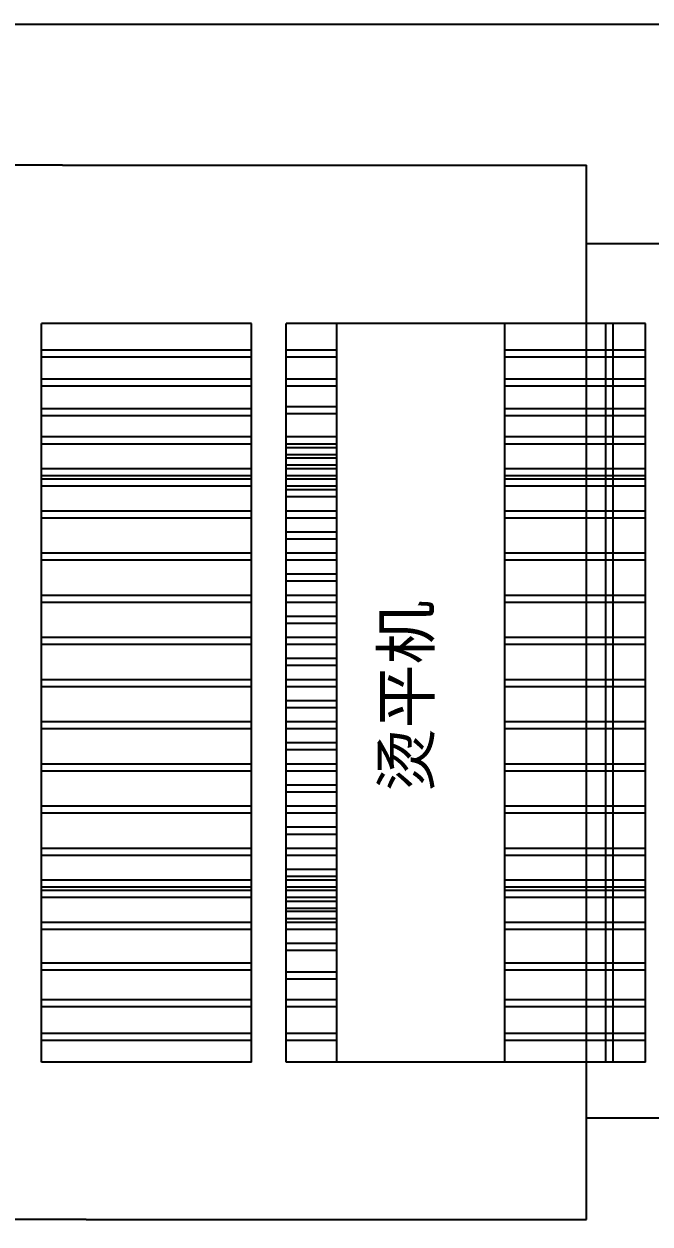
# Model space of a CAD drawing. Header units: millimetres. Extents: x 8553 to 64453, y 11523 to 72084.
# Drawn here: x 47535 to 49673, y 13642 to 17740 of the extents above; entities that cross this region are included whole.
import ezdxf

# ---------------------------------------------------------------- set-up
doc = ezdxf.new("R2010")
doc.units = ezdxf.units.MM
for name, color, linetype in [('green', 122, 'Continuous'), ('grey', 254, 'Continuous'), ('tube_steam', 140, 'Continuous'), ('tube_useless_steam', 154, 'Continuous')]:
    doc.layers.add(name, color=color, linetype=linetype)
doc.styles.get("Standard").update_dxf_attribs({"font": 'arial.ttf', "height": 150})

msp = doc.modelspace()

# ---------------------------------------------------------------- linework, layer by layer
at = {"layer": 'green'}
msp.add_lwpolyline([(42148.115, 13239.898), (42148.115, 17739.898), (51558.115, 17739.898), (51558.115, 13239.898)], close=True, dxfattribs=at)
at = {"layer": 'grey'}
for p, q in [((47667.136, 17257.987), (45641.08, 17257.987)), ((47667.136, 17257.987), (49456.39, 17257.987)), ((49456.39, 13657.987), (49456.39, 17257.987)), ((47594.82, 14195.187), (47594.82, 16716.787)), ((48311.925, 16716.787), (47594.82, 16716.787)), ((48311.925, 14195.187), (48311.925, 16716.787)), ((48430.727, 14195.187), (48430.727, 16716.787)), ((49177.412, 16716.787), (48430.727, 16716.787)), ((48603.19, 14195.187), (48603.19, 16716.787)), ((49177.412, 14195.187), (49177.412, 16716.787)), ((49657.412, 16716.787), (49177.412, 16716.787)), ((49522.941, 14195.187), (49522.941, 16716.787)), ((49546.941, 14195.187), (49546.941, 16716.787)), ((49657.412, 14195.187), (49657.412, 16716.787)), ((48311.925, 16626.711), (47594.82, 16626.711)), ((48311.925, 16602.711), (47594.82, 16602.711)), ((48603.19, 16626.711), (48430.727, 16626.711)), ((48603.19, 16602.711), (48430.727, 16602.711)), ((49657.412, 16626.711), (49177.412, 16626.711)), ((49657.412, 16602.711), (49177.412, 16602.711)), ((49177.412, 14315.187), (49177.412, 16596.787)), ((48311.925, 16527.237), (47594.82, 16527.237)), ((48603.19, 16527.237), (48430.727, 16527.237)), ((49657.412, 16527.237), (49177.412, 16527.237)), ((48311.925, 16503.237), (47594.82, 16503.237)), ((48603.19, 16503.237), (48430.727, 16503.237)), ((49657.412, 16503.237), (49177.412, 16503.237)), ((48603.19, 16432.773), (48430.727, 16432.773)), ((48311.925, 16425.403), (47594.82, 16425.403)), ((48311.925, 16401.403), (47594.82, 16401.403)), ((48603.19, 16408.773), (48430.727, 16408.773)), ((49657.412, 16425.403), (49177.412, 16425.403)), ((49657.412, 16401.403), (49177.412, 16401.403)), ((48311.925, 16329.781), (47594.82, 16329.781)), ((48603.19, 16329.781), (48430.727, 16329.781)), ((49657.412, 16329.781), (49177.412, 16329.781)), ((48311.925, 16305.781), (47594.82, 16305.781)), ((48603.19, 16305.781), (48430.727, 16305.781)), ((48603.19, 16292.981), (48430.727, 16292.981)), ((48603.19, 16268.981), (48430.727, 16268.981)), ((49657.412, 16305.781), (49177.412, 16305.781)), ((48603.19, 16257.781), (48430.727, 16257.781)), ((48603.19, 16233.781), (48430.727, 16233.781)), ((48311.925, 16220.981), (47594.82, 16220.981)), ((48311.925, 16220.981), (47594.82, 16220.981)), ((48311.925, 16220.981), (47594.82, 16220.981)), ((48311.925, 16220.981), (47594.82, 16220.981)), ((48311.925, 16196.981), (47594.82, 16196.981)), ((48311.925, 16196.981), (47594.82, 16196.981)), ((48311.925, 16196.981), (47594.82, 16196.981)), ((48311.925, 16196.981), (47594.82, 16196.981)), ((48311.925, 16185.781), (47594.82, 16185.781)), ((48311.925, 16185.781), (47594.82, 16185.781)), ((48311.925, 16185.781), (47594.82, 16185.781)), ((48603.19, 16220.981), (48430.727, 16220.981)), ((48603.19, 16196.981), (48430.727, 16196.981)), ((48603.19, 16185.781), (48430.727, 16185.781)), ((49657.412, 16220.981), (49177.412, 16220.981)), ((49657.412, 16220.981), (49177.412, 16220.981)), ((49657.412, 16220.981), (49177.412, 16220.981)), ((49657.412, 16220.981), (49177.412, 16220.981)), ((49657.412, 16196.981), (49177.412, 16196.981)), ((49657.412, 16196.981), (49177.412, 16196.981)), ((49657.412, 16196.981), (49177.412, 16196.981)), ((49657.412, 16196.981), (49177.412, 16196.981)), ((49657.412, 16185.781), (49177.412, 16185.781)), ((49657.412, 16185.781), (49177.412, 16185.781)), ((49657.412, 16185.781), (49177.412, 16185.781)), ((48311.925, 16161.781), (47594.82, 16161.781)), ((48311.925, 16161.781), (47594.82, 16161.781)), ((48311.925, 16161.781), (47594.82, 16161.781)), ((48603.19, 16161.781), (48430.727, 16161.781)), ((48603.19, 16148.981), (48430.727, 16148.981)), ((49657.412, 16161.781), (49177.412, 16161.781)), ((49657.412, 16161.781), (49177.412, 16161.781)), ((49657.412, 16161.781), (49177.412, 16161.781)), ((48603.19, 16124.981), (48430.727, 16124.981)), ((48311.925, 16076.981), (47594.82, 16076.981)), ((48311.925, 16076.981), (47594.82, 16076.981)), ((48311.925, 16076.981), (47594.82, 16076.981)), ((48603.19, 16076.981), (48430.727, 16076.981)), ((49657.412, 16076.981), (49177.412, 16076.981)), ((49657.412, 16076.981), (49177.412, 16076.981)), ((49657.412, 16076.981), (49177.412, 16076.981)), ((48311.925, 16052.981), (47594.82, 16052.981)), ((48311.925, 16052.981), (47594.82, 16052.981)), ((48311.925, 16052.981), (47594.82, 16052.981)), ((48603.19, 16052.981), (48430.727, 16052.981)), ((49657.412, 16052.981), (49177.412, 16052.981)), ((49657.412, 16052.981), (49177.412, 16052.981)), ((49657.412, 16052.981), (49177.412, 16052.981)), ((48603.19, 16004.981), (48430.727, 16004.981)), ((48603.19, 15980.981), (48430.727, 15980.981)), ((48311.925, 15932.981), (47594.82, 15932.981)), ((48311.925, 15908.981), (47594.82, 15908.981)), ((48603.19, 15932.981), (48430.727, 15932.981)), ((48603.19, 15908.981), (48430.727, 15908.981)), ((49657.412, 15932.981), (49177.412, 15932.981)), ((49657.412, 15908.981), (49177.412, 15908.981)), ((48603.19, 15860.981), (48430.727, 15860.981)), ((48603.19, 15836.981), (48430.727, 15836.981)), ((48311.925, 15788.981), (47594.82, 15788.981)), ((48311.925, 15788.981), (47594.82, 15788.981)), ((48311.925, 15788.981), (47594.82, 15788.981)), ((48603.19, 15788.981), (48430.727, 15788.981)), ((49657.412, 15788.981), (49177.412, 15788.981)), ((49657.412, 15788.981), (49177.412, 15788.981)), ((49657.412, 15788.981), (49177.412, 15788.981)), ((48311.925, 15764.981), (47594.82, 15764.981)), ((48311.925, 15764.981), (47594.82, 15764.981)), ((48311.925, 15764.981), (47594.82, 15764.981)), ((48603.19, 15764.981), (48430.727, 15764.981)), ((49657.412, 15764.981), (49177.412, 15764.981)), ((49657.412, 15764.981), (49177.412, 15764.981)), ((49657.412, 15764.981), (49177.412, 15764.981)), ((48603.19, 15716.981), (48430.727, 15716.981)), ((48603.19, 15692.981), (48430.727, 15692.981)), ((48311.925, 15644.981), (47594.82, 15644.981)), ((48311.925, 15644.981), (47594.82, 15644.981)), ((48311.925, 15644.981), (47594.82, 15644.981)), ((48311.925, 15644.981), (47594.82, 15644.981)), ((48311.925, 15644.981), (47594.82, 15644.981)), ((48311.925, 15620.981), (47594.82, 15620.981)), ((48311.925, 15620.981), (47594.82, 15620.981)), ((48311.925, 15620.981), (47594.82, 15620.981)), ((48311.925, 15620.981), (47594.82, 15620.981)), ((48311.925, 15620.981), (47594.82, 15620.981)), ((48603.19, 15644.981), (48430.727, 15644.981)), ((48603.19, 15620.981), (48430.727, 15620.981)), ((49657.412, 15644.981), (49177.412, 15644.981)), ((49657.412, 15644.981), (49177.412, 15644.981)), ((49657.412, 15644.981), (49177.412, 15644.981)), ((49657.412, 15644.981), (49177.412, 15644.981)), ((49657.412, 15644.981), (49177.412, 15644.981)), ((49657.412, 15620.981), (49177.412, 15620.981)), ((49657.412, 15620.981), (49177.412, 15620.981)), ((49657.412, 15620.981), (49177.412, 15620.981)), ((49657.412, 15620.981), (49177.412, 15620.981)), ((49657.412, 15620.981), (49177.412, 15620.981)), ((48603.19, 15572.981), (48430.727, 15572.981)), ((48603.19, 15548.981), (48430.727, 15548.981)), ((48311.925, 15500.981), (47594.82, 15500.981)), ((48311.925, 15500.981), (47594.82, 15500.981)), ((48311.925, 15500.981), (47594.82, 15500.981)), ((48311.925, 15500.981), (47594.82, 15500.981)), ((48603.19, 15500.981), (48430.727, 15500.981)), ((49657.412, 15500.981), (49177.412, 15500.981)), ((49657.412, 15500.981), (49177.412, 15500.981)), ((49657.412, 15500.981), (49177.412, 15500.981)), ((49657.412, 15500.981), (49177.412, 15500.981)), ((48311.925, 15476.981), (47594.82, 15476.981)), ((48311.925, 15476.981), (47594.82, 15476.981)), ((48311.925, 15476.981), (47594.82, 15476.981)), ((48311.925, 15476.981), (47594.82, 15476.981)), ((48603.19, 15476.981), (48430.727, 15476.981)), ((49657.412, 15476.981), (49177.412, 15476.981)), ((49657.412, 15476.981), (49177.412, 15476.981)), ((49657.412, 15476.981), (49177.412, 15476.981)), ((49657.412, 15476.981), (49177.412, 15476.981)), ((48603.19, 15428.981), (48430.727, 15428.981)), ((48603.19, 15404.981), (48430.727, 15404.981)), ((48311.925, 15356.981), (47594.82, 15356.981)), ((48311.925, 15356.981), (47594.82, 15356.981)), ((48311.925, 15332.981), (47594.82, 15332.981)), ((48311.925, 15332.981), (47594.82, 15332.981)), ((48603.19, 15356.981), (48430.727, 15356.981)), ((48603.19, 15332.981), (48430.727, 15332.981)), ((49657.412, 15356.981), (49177.412, 15356.981)), ((49657.412, 15356.981), (49177.412, 15356.981)), ((49657.412, 15332.981), (49177.412, 15332.981)), ((49657.412, 15332.981), (49177.412, 15332.981)), ((48603.19, 15284.981), (48430.727, 15284.981)), ((48603.19, 15260.981), (48430.727, 15260.981)), ((48311.925, 15212.981), (47594.82, 15212.981)), ((48311.925, 15212.981), (47594.82, 15212.981)), ((48603.19, 15212.981), (48430.727, 15212.981)), ((49657.412, 15212.981), (49177.412, 15212.981)), ((49657.412, 15212.981), (49177.412, 15212.981)), ((48311.925, 15188.981), (47594.82, 15188.981)), ((48311.925, 15188.981), (47594.82, 15188.981)), ((48603.19, 15188.981), (48430.727, 15188.981)), ((49657.412, 15188.981), (49177.412, 15188.981)), ((49657.412, 15188.981), (49177.412, 15188.981)), ((48603.19, 15140.981), (48430.727, 15140.981)), ((48603.19, 15116.981), (48430.727, 15116.981)), ((48311.925, 15068.981), (47594.82, 15068.981)), ((48311.925, 15068.981), (47594.82, 15068.981)), ((48311.925, 15068.981), (47594.82, 15068.981)), ((48311.925, 15068.981), (47594.82, 15068.981)), ((48311.925, 15044.981), (47594.82, 15044.981)), ((48311.925, 15044.981), (47594.82, 15044.981)), ((48311.925, 15044.981), (47594.82, 15044.981)), ((48311.925, 15044.981), (47594.82, 15044.981)), ((48603.19, 15068.981), (48430.727, 15068.981)), ((48603.19, 15044.981), (48430.727, 15044.981)), ((49657.412, 15068.981), (49177.412, 15068.981)), ((49657.412, 15068.981), (49177.412, 15068.981)), ((49657.412, 15068.981), (49177.412, 15068.981)), ((49657.412, 15068.981), (49177.412, 15068.981)), ((49657.412, 15044.981), (49177.412, 15044.981)), ((49657.412, 15044.981), (49177.412, 15044.981)), ((49657.412, 15044.981), (49177.412, 15044.981)), ((49657.412, 15044.981), (49177.412, 15044.981)), ((48603.19, 14996.981), (48430.727, 14996.981)), ((48603.19, 14972.981), (48430.727, 14972.981)), ((48311.925, 14924.981), (47594.82, 14924.981)), ((48311.925, 14924.981), (47594.82, 14924.981)), ((48311.925, 14924.981), (47594.82, 14924.981)), ((48311.925, 14924.981), (47594.82, 14924.981)), ((48603.19, 14924.981), (48430.727, 14924.981)), ((49657.412, 14924.981), (49177.412, 14924.981)), ((49657.412, 14924.981), (49177.412, 14924.981)), ((49657.412, 14924.981), (49177.412, 14924.981)), ((49657.412, 14924.981), (49177.412, 14924.981)), ((48311.925, 14900.981), (47594.82, 14900.981)), ((48311.925, 14900.981), (47594.82, 14900.981)), ((48311.925, 14900.981), (47594.82, 14900.981)), ((48311.925, 14900.981), (47594.82, 14900.981)), ((48603.19, 14900.981), (48430.727, 14900.981)), ((49657.412, 14900.981), (49177.412, 14900.981)), ((49657.412, 14900.981), (49177.412, 14900.981)), ((49657.412, 14900.981), (49177.412, 14900.981)), ((49657.412, 14900.981), (49177.412, 14900.981)), ((48603.19, 14852.981), (48430.727, 14852.981)), ((48311.925, 14816.181), (47594.82, 14816.181)), ((48311.925, 14792.181), (47594.82, 14792.181)), ((48603.19, 14828.981), (48430.727, 14828.981)), ((48603.19, 14816.181), (48430.727, 14816.181)), ((48603.19, 14792.181), (48430.727, 14792.181)), ((49657.412, 14816.181), (49177.412, 14816.181)), ((49657.412, 14792.181), (49177.412, 14792.181)), ((48311.925, 14780.981), (47594.82, 14780.981)), ((48311.925, 14780.981), (47594.82, 14780.981)), ((48311.925, 14780.981), (47594.82, 14780.981)), ((48311.925, 14756.981), (47594.82, 14756.981)), ((48311.925, 14756.981), (47594.82, 14756.981)), ((48311.925, 14756.981), (47594.82, 14756.981)), ((48603.19, 14780.981), (48430.727, 14780.981)), ((48603.19, 14756.981), (48430.727, 14756.981)), ((49657.412, 14780.981), (49177.412, 14780.981)), ((49657.412, 14780.981), (49177.412, 14780.981)), ((49657.412, 14780.981), (49177.412, 14780.981)), ((49657.412, 14756.981), (49177.412, 14756.981)), ((49657.412, 14756.981), (49177.412, 14756.981)), ((49657.412, 14756.981), (49177.412, 14756.981)), ((48603.19, 14744.181), (48430.727, 14744.181)), ((48603.19, 14720.181), (48430.727, 14720.181)), ((48311.925, 14672.181), (47594.82, 14672.181)), ((48603.19, 14708.981), (48430.727, 14708.981)), ((48603.19, 14684.981), (48430.727, 14684.981)), ((48603.19, 14672.181), (48430.727, 14672.181)), ((49657.412, 14672.181), (49177.412, 14672.181)), ((48311.925, 14648.181), (47594.82, 14648.181)), ((48603.19, 14648.181), (48430.727, 14648.181)), ((49657.412, 14648.181), (49177.412, 14648.181)), ((48603.19, 14600.181), (48430.727, 14600.181)), ((48603.19, 14576.181), (48430.727, 14576.181)), ((48311.925, 14532.923), (47594.82, 14532.923)), ((48311.925, 14508.923), (47594.82, 14508.923)), ((49657.412, 14532.923), (49177.412, 14532.923)), ((49657.412, 14508.923), (49177.412, 14508.923)), ((48603.19, 14502.37), (48430.727, 14502.37)), ((48603.19, 14478.37), (48430.727, 14478.37)), ((48311.925, 14408.181), (47594.82, 14408.181)), ((48311.925, 14384.181), (47594.82, 14384.181)), ((48603.19, 14408.181), (48430.727, 14408.181)), ((48603.19, 14384.181), (48430.727, 14384.181)), ((49657.412, 14408.181), (49177.412, 14408.181)), ((49657.412, 14384.181), (49177.412, 14384.181)), ((48311.925, 14293.403), (47594.82, 14293.403)), ((48311.925, 14269.403), (47594.82, 14269.403)), ((48603.19, 14293.403), (48430.727, 14293.403)), ((48603.19, 14269.403), (48430.727, 14269.403)), ((49657.412, 14293.403), (49177.412, 14293.403)), ((49657.412, 14269.403), (49177.412, 14269.403)), ((48311.925, 14195.187), (47594.82, 14195.187)), ((49177.412, 14195.187), (48430.727, 14195.187)), ((49657.412, 14195.187), (49177.412, 14195.187)), ((47747.136, 13657.987), (45721.08, 13657.987)), ((47747.136, 13657.987), (49456.39, 13657.987))]:
    msp.add_line(p, q, dxfattribs=at)
at = {"layer": 'tube_steam'}
msp.add_line((52388.431, 14003.844), (49456.39, 14003.844), dxfattribs=at)
at = {"layer": 'tube_useless_steam'}
msp.add_line((59368.216, 16989.558), (49456.39, 16989.558), dxfattribs=at)

# ---------------------------------------------------------------- texts
at = {"layer": 'grey', "color": 1, "insert": (48760.202, 15116.85), "char_height": 160, "attachment_point": 1, "rotation": 90}
msp.add_mtext_dynamic_manual_height_columns('{\\fSimSun|b0|i0|c134|p2;烫平机}', width=2002.03199, gutter_width=1000, heights=[0], dxfattribs=at)

doc.saveas('drawing.dxf')
